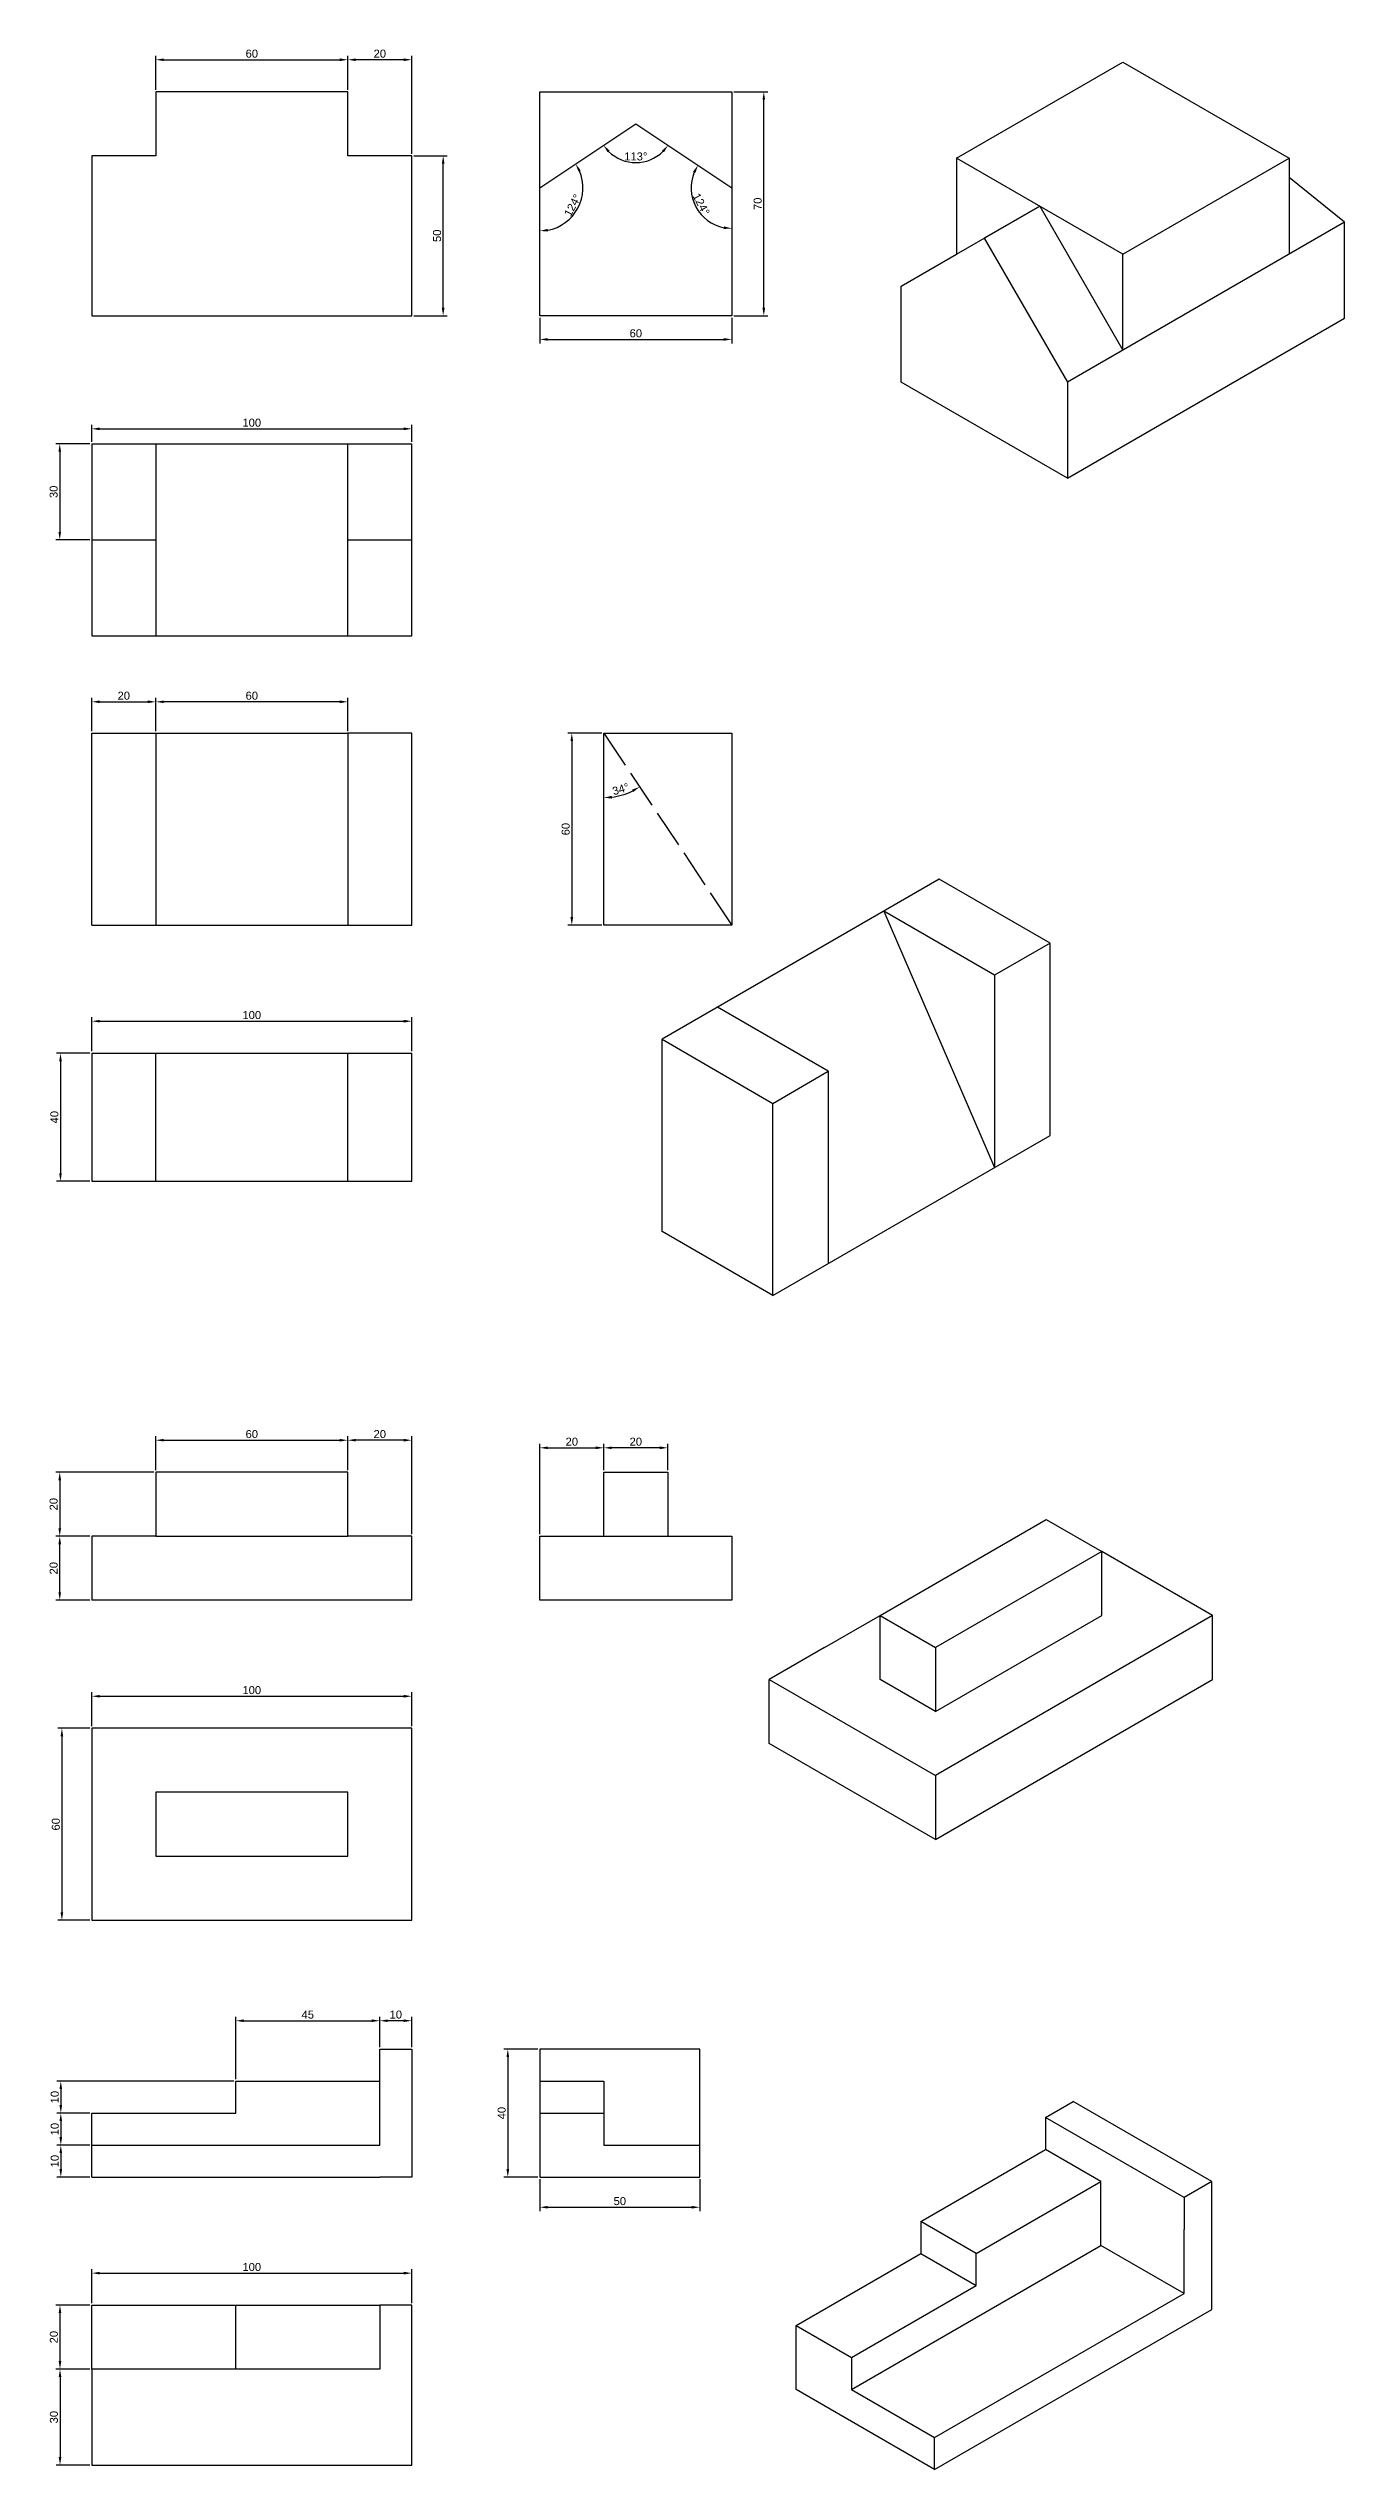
# Model space of a CAD drawing. Header units: millimetres. Extents: x 27 to 432, y 29 to 1603.
# Drawn here: x 27 to 432, y 29 to 786 of the extents above; entities that cross this region are included whole.
import ezdxf

# ---------------------------------------------------------------- set-up
doc = ezdxf.new("R2010")
doc.units = ezdxf.units.MM
doc.linetypes.add('ACAD_ISO02W100', pattern=[15, 12, -3])
doc.layers.get('0').update_dxf_attribs({"color": 172})
doc.layers.add('traço', color=7, linetype='ACAD_ISO02W100')
doc.styles.get("Standard").update_dxf_attribs({"font": 'arial.ttf'})
doc.dimstyles.new('ISO-25', dxfattribs={"dimtxt": 2.5, "dimasz": 2.5, "dimexe": 1.25, "dimexo": 0.625, "dimtad": 1, "dimtxsty": 'Standard', "dimcen": 2.5, "dimadec": 0, "dimazin": 0, "dimtfac": 1, "dimtmove": 0, "dimatfit": 3, "dimfxl": 1, "dimarcsym": 0})

# ---------------------------------------------------------------- blocks, each defined once
blk = doc.blocks.new('*D1')
at = {"color": 0, "lineweight": -2, "transparency": 16777216}
for p, q in [((179.62, 160.41), (169, 160.41)), ((170.25, 157.91), (170.25, 122.91)), ((179.62, 120.41), (169, 120.41))]:
    blk.add_line(p, q, dxfattribs=at)
at = {"color": 0, "transparency": 16777216}
for points in [[(169.83, 157.91), (170.66, 157.91), (170.25, 160.41)], [(169.83, 122.91), (170.66, 122.91), (170.25, 120.41)]]:
    blk.add_solid(points, dxfattribs=at)
at = {"layer": 'Defpoints', "color": 0, "transparency": 16777216}
for p in [(180.25, 160.41), (170.25, 120.41), (180.25, 120.41)]:
    blk.add_point(p, dxfattribs=at)
at = {"color": 0, "transparency": 16777216, "insert": (168.34, 140.41), "char_height": 2.5, "attachment_point": 5, "rotation": 90}
blk.add_mtext('40', dxfattribs=at)
blk = doc.blocks.new('*D2')
at = {"color": 0, "lineweight": -2, "transparency": 16777216}
for p, q in [((39.62, 130.41), (29.33, 130.41)), ((30.58, 127.91), (30.58, 122.91)), ((39.62, 120.41), (29.33, 120.41))]:
    blk.add_line(p, q, dxfattribs=at)
at = {"color": 0, "transparency": 16777216}
for points in [[(30.16, 127.91), (30.99, 127.91), (30.58, 130.41)], [(30.16, 122.91), (30.99, 122.91), (30.58, 120.41)]]:
    blk.add_solid(points, dxfattribs=at)
at = {"layer": 'Defpoints', "color": 0, "transparency": 16777216}
for p in [(40.25, 130.41), (30.58, 120.41), (40.25, 120.41)]:
    blk.add_point(p, dxfattribs=at)
at = {"color": 0, "transparency": 16777216, "insert": (28.68, 125.41), "char_height": 2.5, "attachment_point": 5, "rotation": 90}
blk.add_mtext('10', dxfattribs=at)
blk = doc.blocks.new('*D3')
at = {"color": 0, "lineweight": -2, "transparency": 16777216}
for p, q in [((39.62, 140.41), (29.33, 140.41)), ((30.58, 137.91), (30.58, 132.91)), ((39.62, 130.41), (29.33, 130.41))]:
    blk.add_line(p, q, dxfattribs=at)
at = {"color": 0, "transparency": 16777216}
for points in [[(30.16, 137.91), (30.99, 137.91), (30.58, 140.41)], [(30.16, 132.91), (30.99, 132.91), (30.58, 130.41)]]:
    blk.add_solid(points, dxfattribs=at)
at = {"layer": 'Defpoints', "color": 0, "transparency": 16777216}
for p in [(40.25, 140.41), (30.58, 130.41), (40.25, 130.41)]:
    blk.add_point(p, dxfattribs=at)
at = {"color": 0, "transparency": 16777216, "insert": (28.68, 135.41), "char_height": 2.5, "attachment_point": 5, "rotation": 90}
blk.add_mtext('10', dxfattribs=at)
blk = doc.blocks.new('*D4')
at = {"color": 0, "lineweight": -2, "transparency": 16777216}
for p, q in [((84.62, 150.41), (29.33, 150.41)), ((30.58, 147.91), (30.58, 142.91)), ((39.62, 140.41), (29.33, 140.41))]:
    blk.add_line(p, q, dxfattribs=at)
at = {"color": 0, "transparency": 16777216}
for points in [[(30.16, 147.91), (30.99, 147.91), (30.58, 150.41)], [(30.16, 142.91), (30.99, 142.91), (30.58, 140.41)]]:
    blk.add_solid(points, dxfattribs=at)
at = {"layer": 'Defpoints', "color": 0, "transparency": 16777216}
for p in [(85.25, 150.41), (30.58, 140.41), (40.25, 140.41)]:
    blk.add_point(p, dxfattribs=at)
at = {"color": 0, "transparency": 16777216, "insert": (28.68, 145.41), "char_height": 2.5, "attachment_point": 5, "rotation": 90}
blk.add_mtext('10', dxfattribs=at)
blk = doc.blocks.new('*D5')
at = {"color": 0, "lineweight": -2, "transparency": 16777216}
for p, q in [((180.25, 119.78), (180.25, 109.74)), ((230.25, 119.78), (230.25, 109.74)), ((182.75, 110.99), (227.75, 110.99))]:
    blk.add_line(p, q, dxfattribs=at)
at = {"color": 0, "transparency": 16777216}
for points in [[(182.75, 111.41), (182.75, 110.58), (180.25, 110.99)], [(227.75, 111.41), (227.75, 110.58), (230.25, 110.99)]]:
    blk.add_solid(points, dxfattribs=at)
at = {"layer": 'Defpoints', "color": 0, "transparency": 16777216}
for p in [(180.25, 120.41), (230.25, 120.41), (230.25, 110.99)]:
    blk.add_point(p, dxfattribs=at)
at = {"color": 0, "transparency": 16777216, "insert": (205.25, 112.9), "char_height": 2.5, "attachment_point": 5}
blk.add_mtext('50', dxfattribs=at)
blk = doc.blocks.new('*D6')
at = {"color": 0, "lineweight": -2, "transparency": 16777216}
for p, q in [((39.62, 80.41), (29.07, 80.41)), ((30.32, 77.91), (30.32, 62.91)), ((39.62, 60.41), (29.07, 60.41))]:
    blk.add_line(p, q, dxfattribs=at)
at = {"color": 0, "transparency": 16777216}
for points in [[(29.9, 77.91), (30.73, 77.91), (30.32, 80.41)], [(29.9, 62.91), (30.73, 62.91), (30.32, 60.41)]]:
    blk.add_solid(points, dxfattribs=at)
at = {"layer": 'Defpoints', "color": 0, "transparency": 16777216}
for p in [(40.25, 80.41), (30.32, 60.41), (40.25, 60.41)]:
    blk.add_point(p, dxfattribs=at)
at = {"color": 0, "transparency": 16777216, "insert": (28.41, 70.41), "char_height": 2.5, "attachment_point": 5, "rotation": 90}
blk.add_mtext('20', dxfattribs=at)
blk = doc.blocks.new('*D7')
at = {"color": 0, "lineweight": -2, "transparency": 16777216}
for p, q in [((39.62, 60.41), (29.08, 60.41)), ((30.33, 57.91), (30.33, 32.91)), ((39.62, 30.41), (29.08, 30.41))]:
    blk.add_line(p, q, dxfattribs=at)
at = {"color": 0, "transparency": 16777216}
for points in [[(29.91, 57.91), (30.75, 57.91), (30.33, 60.41)], [(29.91, 32.91), (30.75, 32.91), (30.33, 30.41)]]:
    blk.add_solid(points, dxfattribs=at)
at = {"layer": 'Defpoints', "color": 0, "transparency": 16777216}
for p in [(40.25, 60.41), (30.33, 30.41), (40.25, 30.41)]:
    blk.add_point(p, dxfattribs=at)
at = {"color": 0, "transparency": 16777216, "insert": (28.43, 45.41), "char_height": 2.5, "attachment_point": 5, "rotation": 90}
blk.add_mtext('30', dxfattribs=at)
blk = doc.blocks.new('*D8')
at = {"color": 0, "lineweight": -2, "transparency": 16777216}
for p, q in [((40.25, 81.03), (40.25, 91.66)), ((140.25, 81.03), (140.25, 91.66)), ((42.75, 90.41), (137.75, 90.41))]:
    blk.add_line(p, q, dxfattribs=at)
at = {"color": 0, "transparency": 16777216}
for points in [[(42.75, 90.83), (42.75, 89.99), (40.25, 90.41)], [(137.75, 90.83), (137.75, 89.99), (140.25, 90.41)]]:
    blk.add_solid(points, dxfattribs=at)
at = {"layer": 'Defpoints', "color": 0, "transparency": 16777216}
for p in [(140.25, 90.41), (40.25, 80.41), (140.25, 80.41)]:
    blk.add_point(p, dxfattribs=at)
at = {"color": 0, "transparency": 16777216, "insert": (90.25, 92.31), "char_height": 2.5, "attachment_point": 5}
blk.add_mtext('100', dxfattribs=at)
blk = doc.blocks.new('*D9')
at = {"color": 0, "lineweight": -2, "transparency": 16777216}
for p, q in [((130.25, 161.03), (130.25, 170.52)), ((137.75, 169.27), (132.75, 169.27)), ((140.25, 161.03), (140.25, 170.52))]:
    blk.add_line(p, q, dxfattribs=at)
at = {"color": 0, "transparency": 16777216}
for points in [[(132.75, 169.69), (132.75, 168.86), (130.25, 169.27)], [(137.75, 169.69), (137.75, 168.86), (140.25, 169.27)]]:
    blk.add_solid(points, dxfattribs=at)
at = {"layer": 'Defpoints', "color": 0, "transparency": 16777216}
for p in [(130.25, 169.27), (130.25, 160.41), (140.25, 160.41)]:
    blk.add_point(p, dxfattribs=at)
at = {"color": 0, "transparency": 16777216, "insert": (135.25, 171.18), "char_height": 2.5, "attachment_point": 5}
blk.add_mtext('10', dxfattribs=at)
blk = doc.blocks.new('*D10')
at = {"color": 0, "lineweight": -2, "transparency": 16777216}
for p, q in [((85.25, 151.03), (85.25, 170.52)), ((87.75, 169.27), (127.75, 169.27)), ((130.25, 161.03), (130.25, 170.52))]:
    blk.add_line(p, q, dxfattribs=at)
at = {"color": 0, "transparency": 16777216}
for points in [[(87.75, 169.69), (87.75, 168.86), (85.25, 169.27)], [(127.75, 169.69), (127.75, 168.86), (130.25, 169.27)]]:
    blk.add_solid(points, dxfattribs=at)
at = {"layer": 'Defpoints', "color": 0, "transparency": 16777216}
for p in [(130.25, 169.27), (130.25, 160.41), (85.25, 150.41)]:
    blk.add_point(p, dxfattribs=at)
at = {"color": 0, "transparency": 16777216, "insert": (107.75, 171.17), "char_height": 2.5, "attachment_point": 5}
blk.add_mtext('45', dxfattribs=at)
blk = doc.blocks.new('*D11')
at = {"color": 0, "lineweight": -2, "transparency": 16777216}
for p, q in [((40.25, 261.28), (40.25, 271.9)), ((42.75, 270.65), (137.75, 270.65)), ((140.25, 261.28), (140.25, 271.9))]:
    blk.add_line(p, q, dxfattribs=at)
at = {"color": 0, "transparency": 16777216}
for points in [[(42.75, 271.07), (42.75, 270.24), (40.25, 270.65)], [(137.75, 271.07), (137.75, 270.24), (140.25, 270.65)]]:
    blk.add_solid(points, dxfattribs=at)
at = {"layer": 'Defpoints', "color": 0, "transparency": 16777216}
for p in [(140.25, 270.65), (40.25, 260.65), (140.25, 260.65)]:
    blk.add_point(p, dxfattribs=at)
at = {"color": 0, "transparency": 16777216, "insert": (90.25, 272.56), "char_height": 2.5, "attachment_point": 5}
blk.add_mtext('100', dxfattribs=at)
blk = doc.blocks.new('*D12')
at = {"color": 0, "lineweight": -2, "transparency": 16777216}
for p, q in [((39.62, 260.65), (29.67, 260.65)), ((30.92, 258.15), (30.92, 203.15)), ((39.62, 200.65), (29.67, 200.65))]:
    blk.add_line(p, q, dxfattribs=at)
at = {"color": 0, "transparency": 16777216}
for points in [[(30.5, 258.15), (31.33, 258.15), (30.92, 260.65)], [(30.5, 203.15), (31.33, 203.15), (30.92, 200.65)]]:
    blk.add_solid(points, dxfattribs=at)
at = {"layer": 'Defpoints', "color": 0, "transparency": 16777216}
for p in [(40.25, 260.65), (30.92, 200.65), (40.25, 200.65)]:
    blk.add_point(p, dxfattribs=at)
at = {"color": 0, "transparency": 16777216, "insert": (29.02, 230.65), "char_height": 2.5, "attachment_point": 5, "rotation": 90}
blk.add_mtext('60', dxfattribs=at)
blk = doc.blocks.new('*D13')
at = {"color": 0, "lineweight": -2, "transparency": 16777216}
for p, q in [((180.25, 321.28), (180.25, 349.53)), ((182.75, 348.28), (197.75, 348.28)), ((200.25, 341.28), (200.25, 349.53))]:
    blk.add_line(p, q, dxfattribs=at)
at = {"color": 0, "transparency": 16777216}
for points in [[(182.75, 348.7), (182.75, 347.86), (180.25, 348.28)], [(197.75, 348.7), (197.75, 347.86), (200.25, 348.28)]]:
    blk.add_solid(points, dxfattribs=at)
at = {"layer": 'Defpoints', "color": 0, "transparency": 16777216}
for p in [(200.25, 348.28), (200.25, 340.65), (180.25, 320.65)]:
    blk.add_point(p, dxfattribs=at)
at = {"color": 0, "transparency": 16777216, "insert": (190.25, 350.18), "char_height": 2.5, "attachment_point": 5}
blk.add_mtext('20', dxfattribs=at)
blk = doc.blocks.new('*D14')
at = {"color": 0, "lineweight": -2, "transparency": 16777216}
for p, q in [((200.25, 348.91), (200.25, 349.53)), ((217.75, 348.28), (202.75, 348.28)), ((220.25, 341.28), (220.25, 349.53))]:
    blk.add_line(p, q, dxfattribs=at)
at = {"color": 0, "transparency": 16777216}
for points in [[(202.75, 348.7), (202.75, 347.86), (200.25, 348.28)], [(217.75, 348.7), (217.75, 347.86), (220.25, 348.28)]]:
    blk.add_solid(points, dxfattribs=at)
at = {"layer": 'Defpoints', "color": 0, "transparency": 16777216}
for p in [(200.25, 348.28), (200.25, 348.28), (220.25, 340.65)]:
    blk.add_point(p, dxfattribs=at)
at = {"color": 0, "transparency": 16777216, "insert": (210.25, 350.18), "char_height": 2.5, "attachment_point": 5}
blk.add_mtext('20', dxfattribs=at)
blk = doc.blocks.new('*D15')
at = {"color": 0, "lineweight": -2, "transparency": 16777216}
for p, q in [((59.62, 340.65), (29, 340.65)), ((30.25, 338.15), (30.25, 323.15)), ((39.62, 320.65), (29, 320.65))]:
    blk.add_line(p, q, dxfattribs=at)
at = {"color": 0, "transparency": 16777216}
for points in [[(29.83, 338.15), (30.66, 338.15), (30.25, 340.65)], [(29.83, 323.15), (30.66, 323.15), (30.25, 320.65)]]:
    blk.add_solid(points, dxfattribs=at)
at = {"layer": 'Defpoints', "color": 0, "transparency": 16777216}
for p in [(60.25, 340.65), (30.25, 320.65), (40.25, 320.65)]:
    blk.add_point(p, dxfattribs=at)
at = {"color": 0, "transparency": 16777216, "insert": (28.34, 330.65), "char_height": 2.5, "attachment_point": 5, "rotation": 90}
blk.add_mtext('20', dxfattribs=at)
blk = doc.blocks.new('*D16')
at = {"color": 0, "lineweight": -2, "transparency": 16777216}
for p, q in [((29.62, 320.65), (29, 320.65)), ((30.25, 303.15), (30.25, 318.15)), ((39.62, 300.65), (29, 300.65))]:
    blk.add_line(p, q, dxfattribs=at)
at = {"color": 0, "transparency": 16777216}
for points in [[(29.83, 318.15), (30.66, 318.15), (30.25, 320.65)], [(29.83, 303.15), (30.66, 303.15), (30.25, 300.65)]]:
    blk.add_solid(points, dxfattribs=at)
at = {"layer": 'Defpoints', "color": 0, "transparency": 16777216}
for p in [(30.25, 320.65), (30.25, 320.65), (40.25, 300.65)]:
    blk.add_point(p, dxfattribs=at)
at = {"color": 0, "transparency": 16777216, "insert": (28.34, 310.65), "char_height": 2.5, "attachment_point": 5, "rotation": 90}
blk.add_mtext('20', dxfattribs=at)
blk = doc.blocks.new('*D17')
at = {"color": 0, "lineweight": -2, "transparency": 16777216}
for p, q in [((60.25, 341.28), (60.25, 351.9)), ((62.75, 350.65), (117.75, 350.65)), ((120.25, 341.28), (120.25, 351.9))]:
    blk.add_line(p, q, dxfattribs=at)
at = {"color": 0, "transparency": 16777216}
for points in [[(62.75, 351.07), (62.75, 350.24), (60.25, 350.65)], [(117.75, 351.07), (117.75, 350.24), (120.25, 350.65)]]:
    blk.add_solid(points, dxfattribs=at)
at = {"layer": 'Defpoints', "color": 0, "transparency": 16777216}
for p in [(120.25, 350.65), (60.25, 340.65), (120.25, 340.65)]:
    blk.add_point(p, dxfattribs=at)
at = {"color": 0, "transparency": 16777216, "insert": (90.25, 352.56), "char_height": 2.5, "attachment_point": 5}
blk.add_mtext('60', dxfattribs=at)
blk = doc.blocks.new('*D18')
at = {"color": 0, "lineweight": -2, "transparency": 16777216}
for p, q in [((120.25, 351.28), (120.25, 351.9)), ((137.75, 350.65), (122.75, 350.65)), ((140.25, 321.28), (140.25, 351.9))]:
    blk.add_line(p, q, dxfattribs=at)
at = {"color": 0, "transparency": 16777216}
for points in [[(122.75, 351.07), (122.75, 350.24), (120.25, 350.65)], [(137.75, 351.07), (137.75, 350.24), (140.25, 350.65)]]:
    blk.add_solid(points, dxfattribs=at)
at = {"layer": 'Defpoints', "color": 0, "transparency": 16777216}
for p in [(120.25, 350.65), (120.25, 350.65), (140.25, 320.65)]:
    blk.add_point(p, dxfattribs=at)
at = {"color": 0, "transparency": 16777216, "insert": (130.25, 352.56), "char_height": 2.5, "attachment_point": 5}
blk.add_mtext('20', dxfattribs=at)
blk = doc.blocks.new('*D19')
at = {"layer": 'Defpoints', "color": 0, "lineweight": -2, "transparency": 16777216}
for p, q in [((40.25, 472.2), (40.25, 482.83)), ((42.75, 481.58), (137.75, 481.58)), ((140.25, 472.2), (140.25, 482.83))]:
    blk.add_line(p, q, dxfattribs=at)
at = {"layer": 'Defpoints', "color": 0, "transparency": 16777216}
for p in [(140.25, 481.58), (40.25, 471.58), (140.25, 471.58)]:
    blk.add_point(p, dxfattribs=at)
for points in [[(42.75, 481.99), (42.75, 481.16), (40.25, 481.58)], [(137.75, 481.99), (137.75, 481.16), (140.25, 481.58)]]:
    blk.add_solid(points, dxfattribs=at)
at = {"layer": 'Defpoints', "color": 0, "transparency": 16777216, "insert": (90.25, 483.48), "char_height": 2.5, "attachment_point": 5}
blk.add_mtext('100', dxfattribs=at)
blk = doc.blocks.new('*D20')
at = {"layer": 'Defpoints', "color": 0, "lineweight": -2, "transparency": 16777216}
for p, q in [((40.25, 572.2), (40.25, 582.61)), ((60.25, 572.2), (60.25, 582.61)), ((42.75, 581.36), (57.75, 581.36))]:
    blk.add_line(p, q, dxfattribs=at)
at = {"layer": 'Defpoints', "color": 0, "transparency": 16777216}
for p in [(60.25, 581.36), (40.25, 571.58), (60.25, 571.58)]:
    blk.add_point(p, dxfattribs=at)
for points in [[(42.75, 581.78), (42.75, 580.95), (40.25, 581.36)], [(57.75, 581.78), (57.75, 580.95), (60.25, 581.36)]]:
    blk.add_solid(points, dxfattribs=at)
at = {"layer": 'Defpoints', "color": 0, "transparency": 16777216, "insert": (50.25, 583.26), "char_height": 2.5, "attachment_point": 5}
blk.add_mtext('20', dxfattribs=at)
blk = doc.blocks.new('*D21')
at = {"layer": 'Defpoints', "color": 0, "lineweight": -2, "transparency": 16777216}
for p, q in [((60.25, 581.99), (60.25, 582.61)), ((120.25, 572.2), (120.25, 582.61)), ((117.75, 581.36), (62.75, 581.36))]:
    blk.add_line(p, q, dxfattribs=at)
at = {"layer": 'Defpoints', "color": 0, "transparency": 16777216}
for p in [(60.25, 581.36), (60.25, 581.36), (120.25, 571.58)]:
    blk.add_point(p, dxfattribs=at)
for points in [[(62.75, 581.78), (62.75, 580.95), (60.25, 581.36)], [(117.75, 581.78), (117.75, 580.95), (120.25, 581.36)]]:
    blk.add_solid(points, dxfattribs=at)
at = {"layer": 'Defpoints', "color": 0, "transparency": 16777216, "insert": (90.25, 583.26), "char_height": 2.5, "attachment_point": 5}
blk.add_mtext('60', dxfattribs=at)
blk = doc.blocks.new('*D22')
at = {"layer": 'Defpoints', "color": 0, "lineweight": -2, "transparency": 16777216}
for p, q in [((199.62, 571.58), (189, 571.58)), ((190.25, 569.08), (190.25, 514.08)), ((199.62, 511.58), (189, 511.58))]:
    blk.add_line(p, q, dxfattribs=at)
at = {"layer": 'Defpoints', "color": 0, "transparency": 16777216}
for p in [(200.25, 571.58), (190.25, 511.58), (200.25, 511.58)]:
    blk.add_point(p, dxfattribs=at)
for points in [[(189.83, 569.08), (190.66, 569.08), (190.25, 571.58)], [(189.83, 514.08), (190.66, 514.08), (190.25, 511.58)]]:
    blk.add_solid(points, dxfattribs=at)
at = {"layer": 'Defpoints', "color": 0, "transparency": 16777216, "insert": (188.34, 541.58), "char_height": 2.5, "attachment_point": 5, "rotation": 90}
blk.add_mtext('60', dxfattribs=at)
blk = doc.blocks.new('*D23')
at = {"layer": 'Defpoints', "color": 0, "lineweight": -2, "transparency": 16777216}
for p, q in [((39.62, 471.58), (29.23, 471.58)), ((30.48, 469.08), (30.48, 434.08)), ((39.62, 431.58), (29.23, 431.58))]:
    blk.add_line(p, q, dxfattribs=at)
at = {"layer": 'Defpoints', "color": 0, "transparency": 16777216}
for p in [(40.25, 471.58), (30.48, 431.58), (40.25, 431.58)]:
    blk.add_point(p, dxfattribs=at)
for points in [[(30.06, 469.08), (30.89, 469.08), (30.48, 471.58)], [(30.06, 434.08), (30.89, 434.08), (30.48, 431.58)]]:
    blk.add_solid(points, dxfattribs=at)
at = {"layer": 'Defpoints', "color": 0, "transparency": 16777216, "insert": (28.57, 451.58), "char_height": 2.5, "attachment_point": 5, "rotation": 90}
blk.add_mtext('40', dxfattribs=at)
blk = doc.blocks.new('*D25')
at = {"layer": 'Defpoints', "color": 0, "lineweight": -2, "transparency": 16777216}
blk.add_arc((180.25, 741.97), 13.48, 280.64167, 23.0484, dxfattribs=at)
at = {"layer": 'Defpoints', "color": 0, "transparency": 16777216}
for p in [(210.25, 761.97), (180.25, 751.97), (180.25, 741.97), (189.13, 731.83), (180.25, 701.97)]:
    blk.add_point(p, dxfattribs=at)
for points in [[(192.28, 747.05), (193.02, 747.45), (191.46, 749.45)], [(182.77, 728.31), (182.7, 729.14), (180.25, 728.49)]]:
    blk.add_solid(points, dxfattribs=at)
at = {"layer": 'Defpoints', "color": 0, "transparency": 16777216, "insert": (190.47, 736.5), "char_height": 2.5, "attachment_point": 5, "rotation": 61.84503}
blk.add_mtext('124°', dxfattribs=at)
blk = doc.blocks.new('*D26')
at = {"layer": 'Defpoints', "color": 0, "lineweight": -2, "transparency": 16777216}
blk.add_arc((210.25, 761.97), 12.12, 225.5251, 314.4749, dxfattribs=at)
at = {"layer": 'Defpoints', "color": 0, "transparency": 16777216}
for p in [(210.25, 761.97), (210.25, 761.97), (206.34, 750.49), (180.25, 741.97), (240.25, 741.97)]:
    blk.add_point(p, dxfattribs=at)
for points in [[(201.43, 753.06), (202.07, 753.59), (200.16, 755.25)], [(218.42, 753.59), (219.06, 753.06), (220.33, 755.25)]]:
    blk.add_solid(points, dxfattribs=at)
at = {"layer": 'Defpoints', "color": 0, "transparency": 16777216, "insert": (210.25, 751.75), "char_height": 2.5, "attachment_point": 5}
blk.add_mtext('113°', dxfattribs=at)
blk = doc.blocks.new('*D27')
at = {"layer": 'Defpoints', "color": 0, "lineweight": -2, "transparency": 16777216}
blk.add_arc((240.25, 741.97), 12.71, 157.5949, 258.71503, dxfattribs=at)
at = {"layer": 'Defpoints', "color": 0, "transparency": 16777216}
for p in [(210.25, 761.97), (240.25, 741.97), (240.25, 741.97), (227.64, 740.3), (240.25, 701.97)]:
    blk.add_point(p, dxfattribs=at)
for points in [[(228.12, 747.01), (228.86, 746.62), (229.67, 749.02)], [(237.8, 729.92), (237.72, 729.09), (240.25, 729.26)]]:
    blk.add_solid(points, dxfattribs=at)
at = {"layer": 'Defpoints', "color": 0, "transparency": 16777216, "insert": (230.69, 736.86), "char_height": 2.5, "attachment_point": 5, "rotation": 298.15497}
blk.add_mtext('124°', dxfattribs=at)
blk = doc.blocks.new('*D28')
at = {"layer": 'Defpoints', "color": 0, "lineweight": -2, "transparency": 16777216}
for p, q in [((40.25, 662.6), (40.25, 667.91)), ((42.75, 666.66), (137.75, 666.66)), ((140.25, 662.6), (140.25, 667.91))]:
    blk.add_line(p, q, dxfattribs=at)
at = {"layer": 'Defpoints', "color": 0, "transparency": 16777216}
for p in [(140.25, 666.66), (40.25, 661.97), (140.25, 661.97)]:
    blk.add_point(p, dxfattribs=at)
for points in [[(42.75, 667.08), (42.75, 666.24), (40.25, 666.66)], [(137.75, 667.08), (137.75, 666.24), (140.25, 666.66)]]:
    blk.add_solid(points, dxfattribs=at)
at = {"layer": 'Defpoints', "color": 0, "transparency": 16777216, "insert": (90.25, 668.56), "char_height": 2.5, "attachment_point": 5}
blk.add_mtext('100', dxfattribs=at)
blk = doc.blocks.new('*D29')
at = {"layer": 'Defpoints', "color": 0, "lineweight": -2, "transparency": 16777216}
for p, q in [((120.25, 772.6), (120.25, 783.22)), ((137.75, 781.97), (122.75, 781.97)), ((140.25, 752.6), (140.25, 783.22))]:
    blk.add_line(p, q, dxfattribs=at)
at = {"layer": 'Defpoints', "color": 0, "transparency": 16777216}
for p in [(120.25, 781.97), (120.25, 771.97), (140.25, 751.97)]:
    blk.add_point(p, dxfattribs=at)
for points in [[(122.75, 782.39), (122.75, 781.56), (120.25, 781.97)], [(137.75, 782.39), (137.75, 781.56), (140.25, 781.97)]]:
    blk.add_solid(points, dxfattribs=at)
at = {"layer": 'Defpoints', "color": 0, "transparency": 16777216, "insert": (130.25, 783.87), "char_height": 2.5, "attachment_point": 5}
blk.add_mtext('20', dxfattribs=at)
blk = doc.blocks.new('*D30')
at = {"layer": 'Defpoints', "color": 0, "lineweight": -2, "transparency": 16777216}
for p, q in [((60.25, 772.6), (60.25, 783.22)), ((62.75, 781.97), (117.75, 781.97)), ((120.25, 782.6), (120.25, 783.22))]:
    blk.add_line(p, q, dxfattribs=at)
at = {"layer": 'Defpoints', "color": 0, "transparency": 16777216}
for p in [(120.25, 781.97), (120.25, 781.97), (60.25, 771.97)]:
    blk.add_point(p, dxfattribs=at)
for points in [[(62.75, 782.39), (62.75, 781.56), (60.25, 781.97)], [(117.75, 782.39), (117.75, 781.56), (120.25, 781.97)]]:
    blk.add_solid(points, dxfattribs=at)
at = {"layer": 'Defpoints', "color": 0, "transparency": 16777216, "insert": (90.25, 783.87), "char_height": 2.5, "attachment_point": 5}
blk.add_mtext('60', dxfattribs=at)
blk = doc.blocks.new('*D31')
at = {"layer": 'Defpoints', "color": 0, "lineweight": -2, "transparency": 16777216}
for p, q in [((180.25, 701.35), (180.25, 693.34)), ((240.25, 701.35), (240.25, 693.34)), ((182.75, 694.59), (237.75, 694.59))]:
    blk.add_line(p, q, dxfattribs=at)
at = {"layer": 'Defpoints', "color": 0, "transparency": 16777216}
for p in [(180.25, 701.97), (240.25, 701.97), (240.25, 694.59)]:
    blk.add_point(p, dxfattribs=at)
for points in [[(182.75, 695.01), (182.75, 694.17), (180.25, 694.59)], [(237.75, 695.01), (237.75, 694.17), (240.25, 694.59)]]:
    blk.add_solid(points, dxfattribs=at)
at = {"layer": 'Defpoints', "color": 0, "transparency": 16777216, "insert": (210.25, 696.49), "char_height": 2.5, "attachment_point": 5}
blk.add_mtext('60', dxfattribs=at)
blk = doc.blocks.new('*D32')
at = {"layer": 'Defpoints', "color": 0, "lineweight": -2, "transparency": 16777216}
for p, q in [((39.62, 661.97), (29, 661.97)), ((30.25, 659.47), (30.25, 634.47)), ((39.62, 631.97), (29, 631.97))]:
    blk.add_line(p, q, dxfattribs=at)
at = {"layer": 'Defpoints', "color": 0, "transparency": 16777216}
for p in [(40.25, 661.97), (30.25, 631.97), (40.25, 631.97)]:
    blk.add_point(p, dxfattribs=at)
for points in [[(29.83, 659.47), (30.66, 659.47), (30.25, 661.97)], [(29.83, 634.47), (30.66, 634.47), (30.25, 631.97)]]:
    blk.add_solid(points, dxfattribs=at)
at = {"layer": 'Defpoints', "color": 0, "transparency": 16777216, "insert": (28.34, 646.97), "char_height": 2.5, "attachment_point": 5, "rotation": 90}
blk.add_mtext('30', dxfattribs=at)
blk = doc.blocks.new('*D33')
at = {"layer": 'Defpoints', "color": 0, "lineweight": -2, "transparency": 16777216}
for p, q in [((240.87, 771.97), (251.5, 771.97)), ((250.25, 704.47), (250.25, 769.47)), ((240.87, 701.97), (251.5, 701.97))]:
    blk.add_line(p, q, dxfattribs=at)
at = {"layer": 'Defpoints', "color": 0, "transparency": 16777216}
for p in [(240.25, 771.97), (250.25, 771.97), (240.25, 701.97)]:
    blk.add_point(p, dxfattribs=at)
for points in [[(249.83, 769.47), (250.66, 769.47), (250.25, 771.97)], [(249.83, 704.47), (250.66, 704.47), (250.25, 701.97)]]:
    blk.add_solid(points, dxfattribs=at)
at = {"layer": 'Defpoints', "color": 0, "transparency": 16777216, "insert": (248.34, 736.97), "char_height": 2.5, "attachment_point": 5, "rotation": 90}
blk.add_mtext('70', dxfattribs=at)
blk = doc.blocks.new('*D34')
at = {"layer": 'Defpoints', "color": 0, "lineweight": -2, "transparency": 16777216}
for p, q in [((140.87, 751.97), (151.3, 751.97)), ((150.05, 704.47), (150.05, 749.47)), ((140.87, 701.97), (151.3, 701.97))]:
    blk.add_line(p, q, dxfattribs=at)
at = {"layer": 'Defpoints', "color": 0, "transparency": 16777216}
for p in [(140.25, 751.97), (150.05, 751.97), (140.25, 701.97)]:
    blk.add_point(p, dxfattribs=at)
for points in [[(149.63, 749.47), (150.47, 749.47), (150.05, 751.97)], [(149.63, 704.47), (150.47, 704.47), (150.05, 701.97)]]:
    blk.add_solid(points, dxfattribs=at)
at = {"layer": 'Defpoints', "color": 0, "transparency": 16777216, "insert": (148.15, 726.97), "char_height": 2.5, "attachment_point": 5, "rotation": 90}
blk.add_mtext('50', dxfattribs=at)
blk = doc.blocks.new('*D81')
at = {"layer": 'Defpoints', "color": 0, "linetype": 'ByBlock', "lineweight": -2, "transparency": 16777216}
blk.add_arc((200.25, 571.58), 20.17, 277.10571, 296.58436, dxfattribs=at)
for p in [(200.25, 571.58), (200.25, 571.58), (204.17, 551.79), (200.25, 511.58), (240.25, 511.58)]:
    blk.add_point(p, dxfattribs=at)
for points in [[(209.06, 553.9), (209.48, 553.18), (211.44, 554.79)], [(202.77, 551.14), (202.72, 551.98), (200.25, 551.4)]]:
    blk.add_solid(points, dxfattribs=at)
at = {"layer": 'Defpoints', "color": 0, "linetype": 'ByBlock', "lineweight": -2, "transparency": 16777216, "insert": (205.54, 554.09), "char_height": 2.5, "attachment_point": 5, "rotation": 16.84503}
blk.add_mtext('34°', dxfattribs=at)

msp = doc.modelspace()

# ---------------------------------------------------------------- linework, layer by layer
at = {"color": 0}
for p, q in [((200.246, 320.654), (200.246, 340.654)), ((200.246, 340.654), (220.246, 340.654)), ((220.246, 340.654), (220.246, 320.654)), ((180.246, 300.654), (180.246, 320.654)), ((180.246, 320.654), (200.246, 320.654)), ((200.246, 320.654), (220.246, 320.654)), ((220.246, 320.654), (240.246, 320.654)), ((240.246, 320.654), (240.246, 300.654)), ((240.246, 300.654), (180.246, 300.654)), ((338.264, 139.032), (346.925, 144.032)), ((390.226, 119.032), (346.925, 144.032)), ((381.566, 114.032), (338.264, 139.032)), ((338.264, 139.032), (338.264, 129.032)), ((299.293, 106.532), (338.264, 129.032)), ((355.585, 119.032), (338.264, 129.032)), ((316.614, 96.532), (355.585, 119.032)), ((355.585, 99.032), (355.585, 119.032)), ((390.226, 119.032), (381.566, 114.032)), ((381.566, 114.032), (381.566, 104.032)), ((390.226, 79.032), (390.226, 119.032)), ((316.614, 96.532), (299.293, 106.532)), ((299.293, 106.532), (299.293, 96.532)), ((277.643, 54.032), (355.585, 99.032)), ((381.566, 84.032), (355.585, 99.032)), ((381.566, 84.032), (381.566, 104.032)), ((260.322, 74.032), (299.293, 96.532)), ((299.293, 96.532), (316.614, 86.532)), ((316.614, 86.532), (316.614, 96.532)), ((277.643, 64.032), (316.614, 86.532)), ((303.623, 39.032), (381.566, 84.032)), ((303.623, 29.032), (390.226, 79.032)), ((260.322, 64.032), (260.322, 74.032)), ((260.322, 74.032), (277.643, 64.032)), ((260.322, 54.032), (260.322, 64.032)), ((277.643, 64.032), (277.643, 54.032)), ((303.623, 29.032), (260.322, 54.032)), ((277.643, 54.032), (303.623, 39.032)), ((303.623, 29.032), (303.623, 39.032))]:
    msp.add_line(p, q, dxfattribs=at)
at = {"layer": 'Defpoints', "color": 0}
for p, q in [((310.477, 751.23), (362.439, 781.23)), ((362.439, 781.23), (414.4, 751.23)), ((362.439, 721.23), (310.477, 751.23)), ((310.477, 751.23), (310.477, 721.23)), ((362.439, 721.23), (414.4, 751.23)), ((414.4, 751.23), (414.4, 731.23)), ((431.721, 731.23), (414.4, 745.23)), ((310.477, 721.23), (336.458, 736.23)), ((336.458, 736.23), (319.137, 726.23)), ((336.458, 736.23), (362.439, 691.23)), ((319.137, 726.23), (345.118, 681.23)), ((431.721, 731.23), (345.118, 681.23)), ((414.4, 731.23), (414.4, 721.23)), ((431.721, 701.23), (431.721, 731.23)), ((293.157, 711.23), (310.477, 721.23)), ((362.439, 691.23), (362.439, 721.23)), ((293.157, 681.23), (293.157, 711.23)), ((345.118, 651.23), (431.721, 701.23)), ((345.118, 651.23), (293.157, 681.23)), ((345.118, 681.23), (345.118, 651.23))]:
    msp.add_line(p, q, dxfattribs=at)
at = {"layer": 'Defpoints'}
for p, q in [((120.246, 771.972), (60.246, 771.972)), ((60.246, 771.972), (60.246, 751.972)), ((120.246, 751.972), (120.246, 771.972)), ((180.246, 761.972), (180.246, 771.972)), ((180.246, 771.972), (240.246, 771.972)), ((240.246, 771.972), (240.246, 761.972)), ((180.246, 751.972), (180.246, 761.972)), ((180.246, 741.972), (210.246, 761.972)), ((210.246, 761.972), (240.246, 741.972)), ((240.246, 761.972), (240.246, 741.972)), ((60.246, 751.972), (40.246, 751.972)), ((40.246, 751.972), (40.246, 701.972)), ((140.246, 751.972), (120.246, 751.972)), ((140.246, 701.972), (140.246, 751.972)), ((180.246, 701.972), (180.246, 751.972)), ((240.246, 741.972), (240.246, 701.972)), ((40.246, 701.972), (140.246, 701.972)), ((240.246, 701.972), (180.246, 701.972)), ((40.246, 661.972), (140.246, 661.972)), ((40.246, 661.972), (40.246, 601.972)), ((60.246, 661.972), (60.246, 601.972)), ((120.246, 601.972), (120.246, 661.972)), ((140.246, 601.972), (140.246, 661.972)), ((40.246, 631.972), (60.246, 631.972)), ((120.246, 631.972), (140.246, 631.972)), ((40.246, 601.972), (140.246, 601.972)), ((40.246, 511.576), (40.246, 571.576)), ((40.246, 571.576), (60.246, 571.576)), ((60.246, 571.576), (60.246, 511.576)), ((60.246, 571.576), (120.246, 571.576)), ((140.246, 571.576), (120.246, 571.576)), ((120.246, 571.576), (120.246, 511.576)), ((140.246, 511.576), (140.246, 571.576)), ((200.246, 511.576), (200.246, 571.576)), ((200.246, 571.576), (240.246, 571.576)), ((240.246, 571.576), (240.246, 511.576)), ((305.038, 525.91), (218.435, 475.91)), ((339.679, 505.91), (305.038, 525.91)), ((322.358, 495.91), (287.717, 515.91)), ((287.717, 515.91), (322.358, 435.91)), ((40.246, 511.576), (140.246, 511.576)), ((240.246, 511.576), (200.246, 511.576)), ((339.679, 505.91), (322.358, 495.91)), ((339.679, 445.91), (339.679, 505.91)), ((322.358, 495.91), (322.358, 435.91)), ((270.397, 465.91), (235.756, 485.91)), ((40.246, 471.576), (140.246, 471.576)), ((40.246, 471.576), (40.246, 431.576)), ((60.246, 431.576), (60.246, 471.576)), ((120.246, 431.576), (120.246, 471.576)), ((140.246, 431.576), (140.246, 471.576)), ((218.435, 415.91), (218.435, 475.91)), ((218.435, 475.91), (253.076, 455.91)), ((253.076, 455.91), (270.397, 465.91)), ((270.397, 465.91), (270.397, 405.91)), ((253.076, 395.91), (253.076, 455.91)), ((253.076, 395.91), (339.679, 445.91)), ((40.246, 431.576), (60.246, 431.576)), ((60.246, 431.576), (120.246, 431.576)), ((120.246, 431.576), (140.246, 431.576)), ((253.076, 395.91), (218.435, 415.91)), ((120.246, 340.654), (60.246, 340.654)), ((60.246, 340.654), (60.246, 320.654)), ((120.246, 320.654), (120.246, 340.654)), ((286.555, 295.93), (338.516, 325.93)), ((338.516, 325.93), (355.837, 315.93)), ((60.246, 320.654), (40.246, 320.654)), ((40.246, 320.654), (40.246, 300.654)), ((60.246, 320.654), (120.246, 320.654)), ((140.246, 320.654), (120.246, 320.654)), ((140.246, 300.654), (140.246, 320.654)), ((355.837, 315.93), (303.875, 285.93)), ((355.837, 295.93), (355.837, 315.93)), ((373.157, 305.93), (355.837, 315.93)), ((390.478, 295.93), (373.157, 305.93)), ((140.246, 300.654), (40.246, 300.654)), ((269.234, 285.93), (286.555, 295.93)), ((286.555, 275.93), (286.555, 295.93)), ((286.555, 295.93), (303.875, 285.93)), ((390.478, 295.93), (303.875, 245.93)), ((303.875, 265.93), (355.837, 295.93)), ((390.478, 275.93), (390.478, 295.93)), ((269.234, 285.93), (251.914, 275.93)), ((303.875, 285.93), (303.875, 265.93)), ((251.914, 255.93), (251.914, 275.93)), ((251.914, 275.93), (303.875, 245.93)), ((303.875, 265.93), (286.555, 275.93)), ((303.875, 225.93), (390.478, 275.93)), ((140.246, 260.654), (40.246, 260.654)), ((40.246, 260.654), (40.246, 200.654)), ((140.246, 200.654), (140.246, 260.654)), ((303.875, 225.93), (251.914, 255.93)), ((303.875, 245.93), (303.875, 225.93)), ((60.246, 240.654), (60.246, 220.654)), ((120.246, 240.654), (60.246, 240.654)), ((120.246, 220.654), (120.246, 240.654)), ((60.246, 220.654), (120.246, 220.654)), ((40.246, 200.654), (140.246, 200.654)), ((130.246, 130.41), (130.246, 160.41)), ((130.246, 160.41), (140.246, 160.41)), ((140.246, 160.41), (140.246, 120.41)), ((180.246, 160.41), (180.246, 120.41)), ((230.246, 160.41), (180.246, 160.41)), ((230.246, 120.41), (230.246, 160.41)), ((85.246, 150.41), (130.246, 150.41)), ((85.246, 140.41), (85.246, 150.41)), ((180.246, 150.41), (200.246, 150.41)), ((200.246, 150.41), (200.246, 130.41)), ((40.246, 130.41), (40.246, 140.41)), ((40.246, 140.41), (85.246, 140.41)), ((180.246, 140.41), (200.246, 140.41)), ((40.246, 120.41), (40.246, 130.41)), ((40.246, 130.41), (130.246, 130.41)), ((200.246, 130.41), (230.246, 130.41)), ((40.246, 120.41), (130.246, 120.41)), ((140.246, 120.41), (130.246, 120.41)), ((180.246, 120.41), (230.246, 120.41)), ((40.246, 60.41), (40.246, 80.41)), ((40.246, 80.41), (130.246, 80.41)), ((85.246, 60.41), (85.246, 80.41)), ((140.246, 80.41), (130.246, 80.41)), ((130.246, 80.41), (130.246, 60.41)), ((140.246, 30.41), (140.246, 80.41)), ((130.246, 60.41), (40.246, 60.41)), ((40.246, 60.41), (40.246, 30.41)), ((40.246, 30.41), (140.246, 30.41))]:
    msp.add_line(p, q, dxfattribs=at)
at = {"layer": 'traço', "color": 0, "linetype": 'ACAD_ISO02W100', "lineweight": -2}
msp.add_line((200.246, 571.576), (240.246, 511.576), dxfattribs=at)

# ---------------------------------------------------------------- dimensions: what is measured, and where the dimension line sits
at = {"color": 5}
for base, p1, p2, picture, middle in [((120.246, 350.654), (60.246, 340.654), (120.246, 340.654), '*D17', (90.246, 352.556)), ((120.246, 350.654), (140.246, 320.654), (120.246, 350.654), '*D18', (130.246, 352.556)), ((200.246, 348.281), (180.246, 320.654), (200.246, 340.654), '*D13', (190.246, 350.183)), ((200.246, 348.281), (220.246, 340.654), (200.246, 348.281), '*D14', (210.246, 350.183)), ((140.246, 270.654), (40.246, 260.654), (140.246, 260.654), '*D11', (90.246, 272.556)), ((130.246, 169.275), (85.246, 150.41), (130.246, 160.41), '*D10', (107.746, 171.171)), ((130.246, 169.275), (140.246, 160.41), (130.246, 160.41), '*D9', (135.246, 171.176)), ((230.246, 110.994), (180.246, 120.41), (230.246, 120.41), '*D5', (205.246, 112.895)), ((140.246, 90.41), (40.246, 80.41), (140.246, 80.41), '*D8', (90.246, 92.311))]:
    dim = msp.add_linear_dim(base=base, p1=p1, p2=p2, dimstyle='ISO-25', dxfattribs=at)
    dim.commit()
    dim.dimension.update_dxf_attribs({"geometry": picture, "text_midpoint": middle})
for base, p1, p2, picture, middle in [((30.246, 320.654), (60.246, 340.654), (40.246, 320.654), '*D15', (28.345, 330.654)), ((30.246, 320.654), (40.246, 300.654), (30.246, 320.654), '*D16', (28.345, 310.654)), ((30.917, 200.654), (40.246, 260.654), (40.246, 200.654), '*D12', (29.016, 230.654)), ((170.246, 120.41), (180.246, 160.41), (180.246, 120.41), '*D1', (168.345, 140.41)), ((30.577, 140.41), (85.246, 150.41), (40.246, 140.41), '*D4', (28.675, 145.41)), ((30.577, 130.41), (40.246, 140.41), (40.246, 130.41), '*D3', (28.675, 135.41)), ((30.577, 120.41), (40.246, 130.41), (40.246, 120.41), '*D2', (28.675, 125.41)), ((30.316, 60.41), (40.246, 80.41), (40.246, 60.41), '*D6', (28.414, 70.41)), ((30.331, 30.41), (40.246, 60.41), (40.246, 30.41), '*D7', (28.429, 45.41))]:
    dim = msp.add_linear_dim(base=base, p1=p1, p2=p2, angle=90, dimstyle='ISO-25', dxfattribs=at)
    dim.commit()
    dim.dimension.update_dxf_attribs({"geometry": picture, "text_midpoint": middle})
at = {"layer": 'Defpoints', "color": 5}
for base, p1, p2, picture, middle in [((120.246, 781.972), (60.246, 771.972), (120.246, 781.972), '*D30', (90.246, 783.874)), ((120.246, 781.972), (140.246, 751.972), (120.246, 771.972), '*D29', (130.246, 783.874)), ((240.246, 694.59), (180.246, 701.972), (240.246, 701.972), '*D31', (210.246, 696.491)), ((140.246, 666.66), (40.246, 661.972), (140.246, 661.972), '*D28', (90.246, 668.561)), ((60.246, 581.363), (40.246, 571.576), (60.246, 571.576), '*D20', (50.246, 583.265)), ((60.246, 581.363), (120.246, 571.576), (60.246, 581.363), '*D21', (90.246, 583.265)), ((140.246, 481.576), (40.246, 471.576), (140.246, 471.576), '*D19', (90.246, 483.477))]:
    dim = msp.add_linear_dim(base=base, p1=p1, p2=p2, dimstyle='ISO-25', dxfattribs=at)
    dim.commit()
    dim.dimension.update_dxf_attribs({"geometry": picture, "text_midpoint": middle})
for base, p1, p2, picture, middle in [((250.246, 771.972), (240.246, 701.972), (240.246, 771.972), '*D33', (248.345, 736.972)), ((150.05, 751.972), (140.246, 701.972), (140.246, 751.972), '*D34', (148.149, 726.972)), ((30.246, 631.972), (40.246, 661.972), (40.246, 631.972), '*D32', (28.344, 646.972)), ((190.246, 511.576), (200.246, 571.576), (200.246, 511.576), '*D22', (188.345, 541.576)), ((30.476, 431.576), (40.246, 471.576), (40.246, 431.576), '*D23', (28.574, 451.576))]:
    dim = msp.add_linear_dim(base=base, p1=p1, p2=p2, angle=90, dimstyle='ISO-25', dxfattribs=at)
    dim.commit()
    dim.dimension.update_dxf_attribs({"geometry": picture, "text_midpoint": middle})
for base, line1, line2, picture, middle in [((189.13, 731.835), ((180.246, 701.972), (180.246, 751.972)), ((180.246, 741.972), (210.246, 761.972)), '*D25', (190.473, 736.499)), ((206.345, 750.492), ((210.246, 761.972), (240.246, 741.972)), ((180.246, 741.972), (210.246, 761.972)), '*D26', (210.246, 751.75)), ((227.643, 740.304), ((240.246, 741.972), (240.246, 701.972)), ((210.246, 761.972), (240.246, 741.972)), '*D27', (230.695, 736.86))]:
    dim = msp.add_angular_dim_2l(base=base, line1=line1, line2=line2, dimstyle='ISO-25', dxfattribs=at)
    dim.commit()
    dim.dimension.update_dxf_attribs({"geometry": picture, "text_midpoint": middle})
at = {"layer": 'Defpoints', "color": 5, "linetype": 'ByBlock', "lineweight": -2}
dim = msp.add_angular_dim_2l(base=(204.174, 551.79), line1=((200.246, 511.576), (200.246, 571.576)), line2=((200.246, 571.576), (240.246, 511.576)), dimstyle='ISO-25', dxfattribs=at)
dim.commit()
dim.dimension.update_dxf_attribs({"geometry": '*D81', "text_midpoint": (205.54, 554.09)})

doc.saveas('drawing.dxf')
